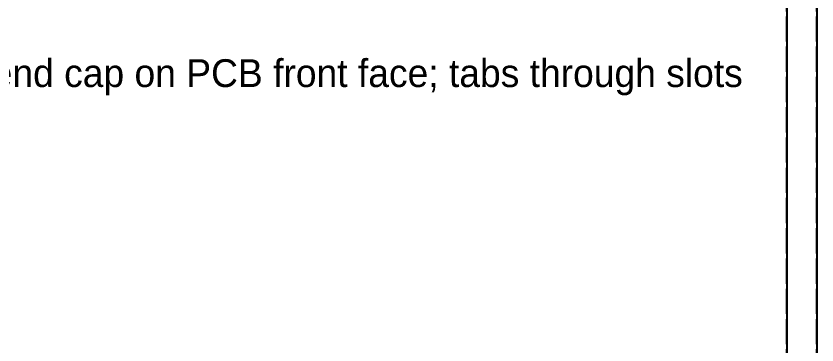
# Model space of a CAD drawing. Header units: millimetres. Extents: x -9 to 118, y -140 to 54.
# Drawn here: x 72.47 to 112.76, y -75.89 to -59.32 of the extents above; entities that cross this region are included whole.
import ezdxf

# ---------------------------------------------------------------- set-up
doc = ezdxf.new("R2010")
doc.units = ezdxf.units.MM
doc.linetypes.add('DASHED', pattern=[1.524, 1.27, -0.254])
for name, color, linetype in [('HIDDEN', 8, 'DASHED'), ('TEXT', 7, 'CONTINUOUS'), ('VISIBLE', 7, 'CONTINUOUS')]:
    doc.layers.add(name, color=color, linetype=linetype)

msp = doc.modelspace()

# ---------------------------------------------------------------- linework, layer by layer
at = {"layer": 'HIDDEN'}
for points in [[(111.25, -117), (111.25, -11.5)], [(112.76, -117), (112.76, -11.5)]]:
    msp.add_lwpolyline(points, dxfattribs=at)
at = {"layer": 'VISIBLE'}
for points in [[(111.25, -11.5), (111.25, -117)], [(112.76, -11.5), (112.76, -117)]]:
    msp.add_lwpolyline(points, dxfattribs=at)

# ---------------------------------------------------------------- texts
at = {"layer": 'TEXT'}
msp.add_text('end cap on PCB front face; tabs through slots', height=1.4, dxfattribs=at).set_placement((71.25, -62.9))

doc.saveas('drawing.dxf')
